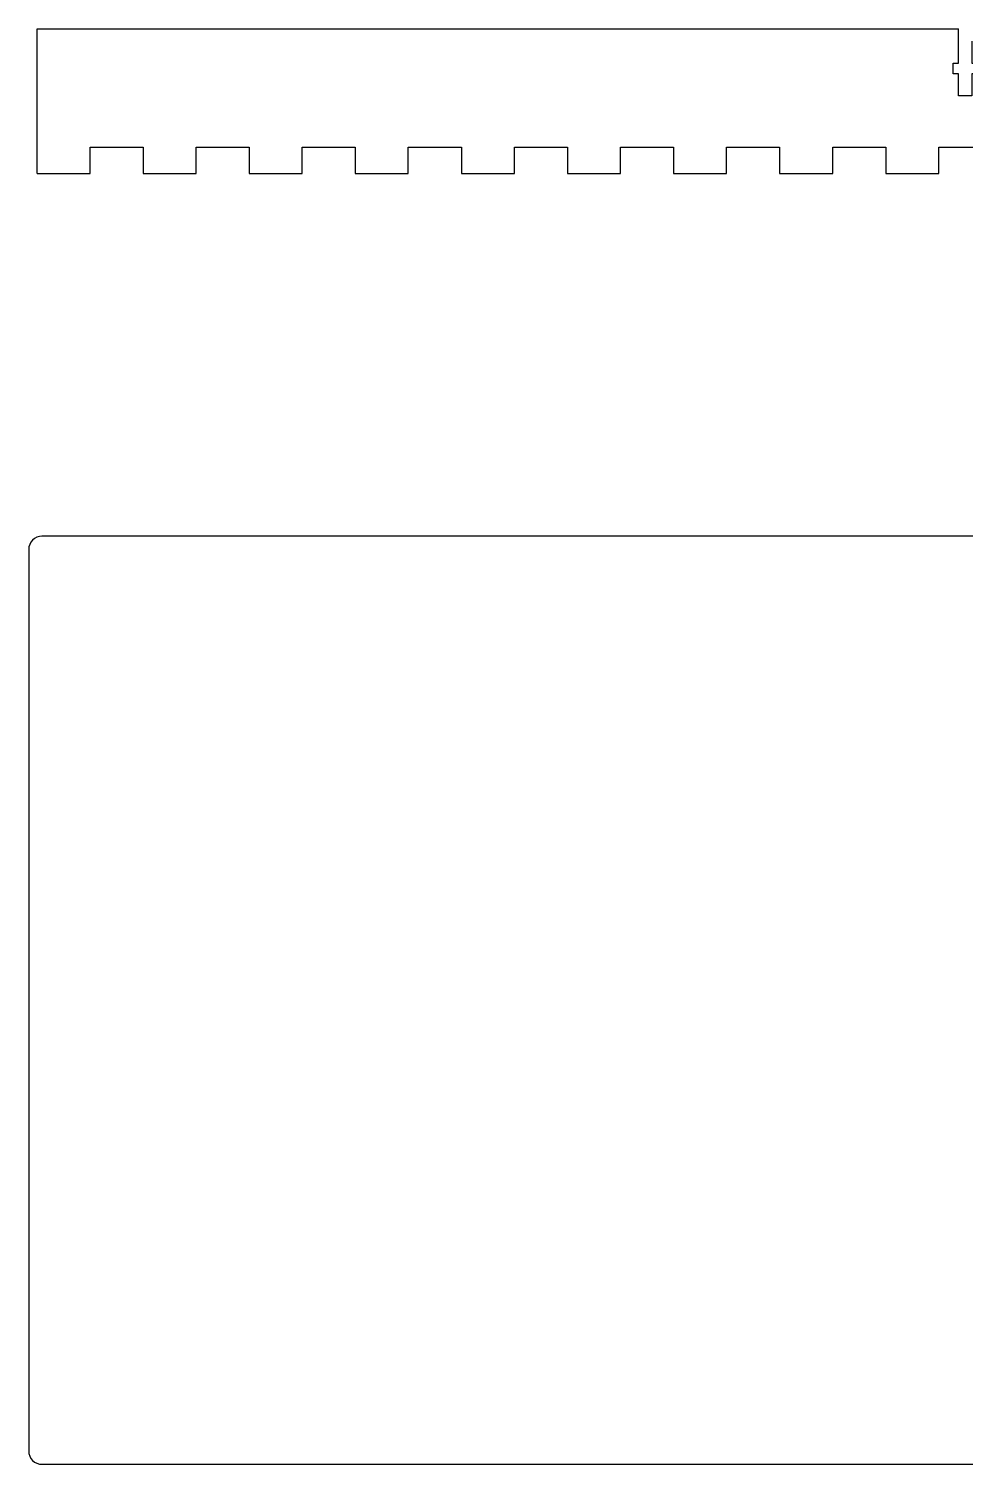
# Model space of a CAD drawing. Header units: millimetres. Extents: x -118 to 856, y -40 to 612.
# Drawn here: x 433.6 to 645.5, y -39.6 to 285.2 of the extents above; entities that cross this region are included whole.
import ezdxf

# ---------------------------------------------------------------- set-up
doc = ezdxf.new("R2010")
doc.units = ezdxf.units.MM

# ---------------------------------------------------------------- blocks, each defined once
blk = doc.blocks.new('M3 Bolt Nut Slot')
for p, q in [((-12.4, -3), (-12.4, 0)), ((-12.4, 0), (-7.4, 0)), ((-7.4, 0), (-7.4, 1.25)), ((-7.4, 1.25), (-5, 1.25)), ((-5, 1.25), (-5, 0)), ((-5, 0), (0, 0)), ((-7.4, -3), (-12.4, -3)), ((-7.4, -4.25), (-7.4, -3)), ((0, -3), (-5, -3)), ((-5, -3), (-5, -4.25)), ((-5, -4.25), (-7.4, -4.25))]:
    blk.add_line(p, q)
blk = doc.blocks.new('Front Panel')
for p, q in [((0, 0), (208.5, 0)), ((0, 0), (208.5, 0)), ((0, 0), (208.5, 0)), ((0, 0), (208.5, 0)), ((0, 0), (208.5, 0)), ((0, 0), (208.5, 0)), ((0, 0), (208.5, 0)), ((0, 0), (208.5, 0)), ((0, 0), (208.5, 0)), ((0, 0), (208.5, 0)), ((0, 0), (208.5, 0)), ((0, 0), (208.5, 0)), ((0, 0), (208.5, 0)), ((0, 0), (208.5, 0)), ((0, 0), (208.5, 0)), ((0, 0), (208.5, 0)), ((0, 0), (208.5, 0)), ((0, 0), (208.5, 0)), ((0, 0), (208.5, 0)), ((0, 0), (208.5, 0)), ((0, 0), (208.5, 0)), ((0, 0), (208.5, 0)), ((0, 0), (208.5, 0)), ((0, 0), (208.5, 0)), ((0, 0), (208.5, 0)), ((0, 0), (208.5, 0)), ((0, 0), (208.5, 0)), ((0, 0), (208.5, 0)), ((0, 0), (208.5, 0)), ((0, -32.798), (0, 0)), ((0, 0), (208.5, 0)), ((208.5, -2.798), (208.5, 0)), ((208.5, -2.798), (208.5, 0)), ((208.5, -2.798), (208.5, 0)), ((208.5, -2.798), (208.5, 0)), ((208.5, -2.798), (208.5, 0)), ((208.5, -2.798), (208.5, 0)), ((208.5, -2.798), (208.5, 0)), ((208.5, -2.798), (208.5, 0)), ((208.5, -2.798), (208.5, 0)), ((208.5, -2.798), (208.5, 0)), ((208.5, -2.798), (208.5, 0)), ((208.5, -2.798), (208.5, 0)), ((208.5, -2.798), (208.5, 0)), ((208.5, -2.798), (208.5, 0)), ((208.5, -2.798), (208.5, 0)), ((208.5, -2.798), (208.5, 0)), ((208.5, -2.798), (208.5, 0)), ((208.5, -2.798), (208.5, 0)), ((208.5, -2.798), (208.5, 0)), ((208.5, -2.798), (208.5, 0)), ((208.5, -2.798), (208.5, 0)), ((208.5, -2.798), (208.5, 0)), ((208.5, -2.798), (208.5, 0)), ((208.5, -2.798), (208.5, 0)), ((208.5, -2.798), (208.5, 0)), ((208.5, -2.798), (208.5, 0)), ((208.5, -2.798), (208.5, 0)), ((208.5, -2.798), (208.5, 0)), ((208.5, -2.798), (208.5, 0)), ((208.5, -2.798), (208.5, 0)), ((12, -32.798), (12, -26.798)), ((12, -26.798), (24, -26.798)), ((12, -32.798), (12, -26.798)), ((12, -26.798), (24, -26.798)), ((12, -32.798), (12, -26.798)), ((12, -26.798), (24, -26.798)), ((12, -32.798), (12, -26.798)), ((12, -26.798), (24, -26.798)), ((12, -32.798), (12, -26.798)), ((12, -26.798), (24, -26.798)), ((12, -32.798), (12, -26.798)), ((12, -26.798), (24, -26.798)), ((12, -32.798), (12, -26.798)), ((12, -26.798), (24, -26.798)), ((12, -32.798), (12, -26.798)), ((12, -26.798), (24, -26.798)), ((12, -32.798), (12, -26.798)), ((12, -26.798), (24, -26.798)), ((12, -32.798), (12, -26.798)), ((12, -26.798), (24, -26.798)), ((12, -32.798), (12, -26.798)), ((12, -26.798), (24, -26.798)), ((12, -32.798), (12, -26.798)), ((12, -26.798), (24, -26.798)), ((12, -32.798), (12, -26.798)), ((12, -26.798), (24, -26.798)), ((12, -32.798), (12, -26.798)), ((12, -26.798), (24, -26.798)), ((12, -32.798), (12, -26.798)), ((12, -26.798), (24, -26.798)), ((12, -32.798), (12, -26.798)), ((12, -26.798), (24, -26.798)), ((12, -32.798), (12, -26.798)), ((12, -26.798), (24, -26.798)), ((12, -32.798), (12, -26.798)), ((12, -26.798), (24, -26.798)), ((12, -32.798), (12, -26.798)), ((12, -26.798), (24, -26.798)), ((12, -32.798), (12, -26.798)), ((12, -26.798), (24, -26.798)), ((12, -32.798), (12, -26.798)), ((12, -26.798), (24, -26.798)), ((12, -32.798), (12, -26.798)), ((12, -26.798), (24, -26.798)), ((12, -32.798), (12, -26.798)), ((12, -26.798), (24, -26.798)), ((12, -32.798), (12, -26.798)), ((12, -26.798), (24, -26.798)), ((12, -32.798), (12, -26.798)), ((12, -26.798), (24, -26.798)), ((12, -32.798), (12, -26.798)), ((12, -26.798), (24, -26.798)), ((12, -32.798), (12, -26.798)), ((12, -26.798), (24, -26.798)), ((12, -32.798), (12, -26.798)), ((12, -26.798), (24, -26.798)), ((12, -32.798), (12, -26.798)), ((12, -26.798), (24, -26.798)), ((12, -32.798), (12, -26.798)), ((12, -26.798), (24, -26.798)), ((24, -26.798), (24, -32.798)), ((24, -26.798), (24, -32.798)), ((24, -26.798), (24, -32.798)), ((24, -26.798), (24, -32.798)), ((24, -26.798), (24, -32.798)), ((24, -26.798), (24, -32.798)), ((24, -26.798), (24, -32.798)), ((24, -26.798), (24, -32.798)), ((24, -26.798), (24, -32.798)), ((24, -26.798), (24, -32.798)), ((24, -26.798), (24, -32.798)), ((24, -26.798), (24, -32.798)), ((24, -26.798), (24, -32.798)), ((24, -26.798), (24, -32.798)), ((24, -26.798), (24, -32.798)), ((24, -26.798), (24, -32.798)), ((24, -26.798), (24, -32.798)), ((24, -26.798), (24, -32.798)), ((24, -26.798), (24, -32.798)), ((24, -26.798), (24, -32.798)), ((24, -26.798), (24, -32.798)), ((24, -26.798), (24, -32.798)), ((24, -26.798), (24, -32.798)), ((24, -26.798), (24, -32.798)), ((24, -26.798), (24, -32.798)), ((24, -26.798), (24, -32.798)), ((24, -26.798), (24, -32.798)), ((24, -26.798), (24, -32.798)), ((24, -26.798), (24, -32.798)), ((24, -26.798), (24, -32.798)), ((36, -32.798), (36, -26.798)), ((36, -26.798), (48, -26.798)), ((36, -32.798), (36, -26.798)), ((36, -26.798), (48, -26.798)), ((36, -32.798), (36, -26.798)), ((36, -26.798), (48, -26.798)), ((36, -32.798), (36, -26.798)), ((36, -26.798), (48, -26.798)), ((36, -32.798), (36, -26.798)), ((36, -26.798), (48, -26.798)), ((36, -32.798), (36, -26.798)), ((36, -26.798), (48, -26.798)), ((36, -32.798), (36, -26.798)), ((36, -26.798), (48, -26.798)), ((36, -32.798), (36, -26.798)), ((36, -26.798), (48, -26.798)), ((36, -32.798), (36, -26.798)), ((36, -26.798), (48, -26.798)), ((36, -32.798), (36, -26.798)), ((36, -26.798), (48, -26.798)), ((36, -32.798), (36, -26.798)), ((36, -26.798), (48, -26.798)), ((36, -32.798), (36, -26.798)), ((36, -26.798), (48, -26.798)), ((36, -32.798), (36, -26.798)), ((36, -26.798), (48, -26.798)), ((36, -32.798), (36, -26.798)), ((36, -26.798), (48, -26.798)), ((36, -32.798), (36, -26.798)), ((36, -26.798), (48, -26.798)), ((36, -32.798), (36, -26.798)), ((36, -26.798), (48, -26.798)), ((36, -32.798), (36, -26.798)), ((36, -26.798), (48, -26.798)), ((36, -32.798), (36, -26.798)), ((36, -26.798), (48, -26.798)), ((36, -32.798), (36, -26.798)), ((36, -26.798), (48, -26.798)), ((36, -32.798), (36, -26.798)), ((36, -26.798), (48, -26.798)), ((36, -32.798), (36, -26.798)), ((36, -26.798), (48, -26.798)), ((36, -32.798), (36, -26.798)), ((36, -26.798), (48, -26.798)), ((36, -32.798), (36, -26.798)), ((36, -26.798), (48, -26.798)), ((36, -32.798), (36, -26.798)), ((36, -26.798), (48, -26.798)), ((36, -32.798), (36, -26.798)), ((36, -26.798), (48, -26.798)), ((36, -32.798), (36, -26.798)), ((36, -26.798), (48, -26.798)), ((36, -32.798), (36, -26.798)), ((36, -26.798), (48, -26.798)), ((36, -32.798), (36, -26.798)), ((36, -26.798), (48, -26.798)), ((36, -32.798), (36, -26.798)), ((36, -26.798), (48, -26.798)), ((36, -32.798), (36, -26.798)), ((36, -26.798), (48, -26.798)), ((48, -26.798), (48, -32.798)), ((48, -26.798), (48, -32.798)), ((48, -26.798), (48, -32.798)), ((48, -26.798), (48, -32.798)), ((48, -26.798), (48, -32.798)), ((48, -26.798), (48, -32.798)), ((48, -26.798), (48, -32.798)), ((48, -26.798), (48, -32.798)), ((48, -26.798), (48, -32.798)), ((48, -26.798), (48, -32.798)), ((48, -26.798), (48, -32.798)), ((48, -26.798), (48, -32.798)), ((48, -26.798), (48, -32.798)), ((48, -26.798), (48, -32.798)), ((48, -26.798), (48, -32.798)), ((48, -26.798), (48, -32.798)), ((48, -26.798), (48, -32.798)), ((48, -26.798), (48, -32.798)), ((48, -26.798), (48, -32.798)), ((48, -26.798), (48, -32.798)), ((48, -26.798), (48, -32.798)), ((48, -26.798), (48, -32.798)), ((48, -26.798), (48, -32.798)), ((48, -26.798), (48, -32.798)), ((48, -26.798), (48, -32.798)), ((48, -26.798), (48, -32.798)), ((48, -26.798), (48, -32.798)), ((48, -26.798), (48, -32.798)), ((48, -26.798), (48, -32.798)), ((48, -26.798), (48, -32.798)), ((60, -32.798), (60, -26.798)), ((60, -26.798), (72, -26.798)), ((60, -32.798), (60, -26.798)), ((60, -26.798), (72, -26.798)), ((60, -32.798), (60, -26.798)), ((60, -26.798), (72, -26.798)), ((60, -32.798), (60, -26.798)), ((60, -26.798), (72, -26.798)), ((60, -32.798), (60, -26.798)), ((60, -26.798), (72, -26.798)), ((60, -32.798), (60, -26.798)), ((60, -26.798), (72, -26.798)), ((60, -32.798), (60, -26.798)), ((60, -26.798), (72, -26.798)), ((60, -32.798), (60, -26.798)), ((60, -26.798), (72, -26.798)), ((60, -32.798), (60, -26.798)), ((60, -26.798), (72, -26.798)), ((60, -32.798), (60, -26.798)), ((60, -26.798), (72, -26.798)), ((60, -32.798), (60, -26.798)), ((60, -26.798), (72, -26.798)), ((60, -32.798), (60, -26.798)), ((60, -26.798), (72, -26.798)), ((60, -32.798), (60, -26.798)), ((60, -26.798), (72, -26.798)), ((60, -32.798), (60, -26.798)), ((60, -26.798), (72, -26.798)), ((60, -32.798), (60, -26.798)), ((60, -26.798), (72, -26.798)), ((60, -32.798), (60, -26.798)), ((60, -26.798), (72, -26.798)), ((60, -32.798), (60, -26.798)), ((60, -26.798), (72, -26.798)), ((60, -32.798), (60, -26.798)), ((60, -26.798), (72, -26.798)), ((60, -32.798), (60, -26.798)), ((60, -26.798), (72, -26.798)), ((60, -32.798), (60, -26.798)), ((60, -26.798), (72, -26.798)), ((60, -32.798), (60, -26.798)), ((60, -26.798), (72, -26.798)), ((60, -32.798), (60, -26.798)), ((60, -26.798), (72, -26.798)), ((60, -32.798), (60, -26.798)), ((60, -26.798), (72, -26.798)), ((60, -32.798), (60, -26.798)), ((60, -26.798), (72, -26.798)), ((60, -32.798), (60, -26.798)), ((60, -26.798), (72, -26.798)), ((60, -32.798), (60, -26.798)), ((60, -26.798), (72, -26.798)), ((60, -32.798), (60, -26.798)), ((60, -26.798), (72, -26.798)), ((60, -32.798), (60, -26.798)), ((60, -26.798), (72, -26.798)), ((60, -32.798), (60, -26.798)), ((60, -26.798), (72, -26.798)), ((60, -32.798), (60, -26.798)), ((60, -26.798), (72, -26.798)), ((72, -26.798), (72, -32.798)), ((72, -26.798), (72, -32.798)), ((72, -26.798), (72, -32.798)), ((72, -26.798), (72, -32.798)), ((72, -26.798), (72, -32.798)), ((72, -26.798), (72, -32.798)), ((72, -26.798), (72, -32.798)), ((72, -26.798), (72, -32.798)), ((72, -26.798), (72, -32.798)), ((72, -26.798), (72, -32.798)), ((72, -26.798), (72, -32.798)), ((72, -26.798), (72, -32.798)), ((72, -26.798), (72, -32.798)), ((72, -26.798), (72, -32.798)), ((72, -26.798), (72, -32.798)), ((72, -26.798), (72, -32.798)), ((72, -26.798), (72, -32.798)), ((72, -26.798), (72, -32.798)), ((72, -26.798), (72, -32.798)), ((72, -26.798), (72, -32.798)), ((72, -26.798), (72, -32.798)), ((72, -26.798), (72, -32.798)), ((72, -26.798), (72, -32.798)), ((72, -26.798), (72, -32.798)), ((72, -26.798), (72, -32.798)), ((72, -26.798), (72, -32.798)), ((72, -26.798), (72, -32.798)), ((72, -26.798), (72, -32.798)), ((72, -26.798), (72, -32.798)), ((72, -26.798), (72, -32.798)), ((84, -32.798), (84, -26.798)), ((84, -26.798), (96, -26.798)), ((84, -32.798), (84, -26.798)), ((84, -26.798), (96, -26.798)), ((84, -32.798), (84, -26.798)), ((84, -26.798), (96, -26.798)), ((84, -32.798), (84, -26.798)), ((84, -26.798), (96, -26.798)), ((84, -32.798), (84, -26.798)), ((84, -26.798), (96, -26.798)), ((84, -32.798), (84, -26.798)), ((84, -26.798), (96, -26.798)), ((84, -32.798), (84, -26.798)), ((84, -26.798), (96, -26.798)), ((84, -32.798), (84, -26.798)), ((84, -26.798), (96, -26.798)), ((84, -32.798), (84, -26.798)), ((84, -26.798), (96, -26.798)), ((84, -32.798), (84, -26.798)), ((84, -26.798), (96, -26.798)), ((84, -32.798), (84, -26.798)), ((84, -26.798), (96, -26.798)), ((84, -32.798), (84, -26.798)), ((84, -26.798), (96, -26.798)), ((84, -32.798), (84, -26.798)), ((84, -26.798), (96, -26.798)), ((84, -32.798), (84, -26.798)), ((84, -26.798), (96, -26.798)), ((84, -32.798), (84, -26.798)), ((84, -26.798), (96, -26.798)), ((84, -32.798), (84, -26.798)), ((84, -26.798), (96, -26.798)), ((84, -32.798), (84, -26.798)), ((84, -26.798), (96, -26.798)), ((84, -32.798), (84, -26.798)), ((84, -26.798), (96, -26.798)), ((84, -32.798), (84, -26.798)), ((84, -26.798), (96, -26.798)), ((84, -32.798), (84, -26.798)), ((84, -26.798), (96, -26.798)), ((84, -32.798), (84, -26.798)), ((84, -26.798), (96, -26.798)), ((84, -32.798), (84, -26.798)), ((84, -26.798), (96, -26.798)), ((84, -32.798), (84, -26.798)), ((84, -26.798), (96, -26.798)), ((84, -32.798), (84, -26.798)), ((84, -26.798), (96, -26.798)), ((84, -32.798), (84, -26.798)), ((84, -26.798), (96, -26.798)), ((84, -32.798), (84, -26.798)), ((84, -26.798), (96, -26.798)), ((84, -32.798), (84, -26.798)), ((84, -26.798), (96, -26.798)), ((84, -32.798), (84, -26.798)), ((84, -26.798), (96, -26.798)), ((84, -32.798), (84, -26.798)), ((84, -26.798), (96, -26.798)), ((84, -32.798), (84, -26.798)), ((84, -26.798), (96, -26.798)), ((96, -26.798), (96, -32.798)), ((96, -26.798), (96, -32.798)), ((96, -26.798), (96, -32.798)), ((96, -26.798), (96, -32.798)), ((96, -26.798), (96, -32.798)), ((96, -26.798), (96, -32.798)), ((96, -26.798), (96, -32.798)), ((96, -26.798), (96, -32.798)), ((96, -26.798), (96, -32.798)), ((96, -26.798), (96, -32.798)), ((96, -26.798), (96, -32.798)), ((96, -26.798), (96, -32.798)), ((96, -26.798), (96, -32.798)), ((96, -26.798), (96, -32.798)), ((96, -26.798), (96, -32.798)), ((96, -26.798), (96, -32.798)), ((96, -26.798), (96, -32.798)), ((96, -26.798), (96, -32.798)), ((96, -26.798), (96, -32.798)), ((96, -26.798), (96, -32.798)), ((96, -26.798), (96, -32.798)), ((96, -26.798), (96, -32.798)), ((96, -26.798), (96, -32.798)), ((96, -26.798), (96, -32.798)), ((96, -26.798), (96, -32.798)), ((96, -26.798), (96, -32.798)), ((96, -26.798), (96, -32.798)), ((96, -26.798), (96, -32.798)), ((96, -26.798), (96, -32.798)), ((96, -26.798), (96, -32.798)), ((108, -32.798), (108, -26.798)), ((108, -26.798), (120, -26.798)), ((108, -32.798), (108, -26.798)), ((108, -26.798), (120, -26.798)), ((108, -32.798), (108, -26.798)), ((108, -26.798), (120, -26.798)), ((108, -32.798), (108, -26.798)), ((108, -26.798), (120, -26.798)), ((108, -32.798), (108, -26.798)), ((108, -26.798), (120, -26.798)), ((108, -32.798), (108, -26.798)), ((108, -26.798), (120, -26.798)), ((108, -32.798), (108, -26.798)), ((108, -26.798), (120, -26.798)), ((108, -32.798), (108, -26.798)), ((108, -26.798), (120, -26.798)), ((108, -32.798), (108, -26.798)), ((108, -26.798), (120, -26.798)), ((108, -32.798), (108, -26.798)), ((108, -26.798), (120, -26.798)), ((108, -32.798), (108, -26.798)), ((108, -26.798), (120, -26.798)), ((108, -32.798), (108, -26.798)), ((108, -26.798), (120, -26.798)), ((108, -32.798), (108, -26.798)), ((108, -26.798), (120, -26.798)), ((108, -32.798), (108, -26.798)), ((108, -26.798), (120, -26.798)), ((108, -32.798), (108, -26.798)), ((108, -26.798), (120, -26.798)), ((108, -32.798), (108, -26.798)), ((108, -26.798), (120, -26.798)), ((108, -32.798), (108, -26.798)), ((108, -26.798), (120, -26.798)), ((108, -32.798), (108, -26.798)), ((108, -26.798), (120, -26.798)), ((108, -32.798), (108, -26.798)), ((108, -26.798), (120, -26.798)), ((108, -32.798), (108, -26.798)), ((108, -26.798), (120, -26.798)), ((108, -32.798), (108, -26.798)), ((108, -26.798), (120, -26.798)), ((108, -32.798), (108, -26.798)), ((108, -26.798), (120, -26.798)), ((108, -32.798), (108, -26.798)), ((108, -26.798), (120, -26.798)), ((108, -32.798), (108, -26.798)), ((108, -26.798), (120, -26.798)), ((108, -32.798), (108, -26.798)), ((108, -26.798), (120, -26.798)), ((108, -32.798), (108, -26.798)), ((108, -26.798), (120, -26.798)), ((108, -32.798), (108, -26.798)), ((108, -26.798), (120, -26.798)), ((108, -32.798), (108, -26.798)), ((108, -26.798), (120, -26.798)), ((108, -32.798), (108, -26.798)), ((108, -26.798), (120, -26.798)), ((108, -32.798), (108, -26.798)), ((108, -26.798), (120, -26.798)), ((120, -26.798), (120, -32.798)), ((120, -26.798), (120, -32.798)), ((120, -26.798), (120, -32.798)), ((120, -26.798), (120, -32.798)), ((120, -26.798), (120, -32.798)), ((120, -26.798), (120, -32.798)), ((120, -26.798), (120, -32.798)), ((120, -26.798), (120, -32.798)), ((120, -26.798), (120, -32.798)), ((120, -26.798), (120, -32.798)), ((120, -26.798), (120, -32.798)), ((120, -26.798), (120, -32.798)), ((120, -26.798), (120, -32.798)), ((120, -26.798), (120, -32.798)), ((120, -26.798), (120, -32.798)), ((120, -26.798), (120, -32.798)), ((120, -26.798), (120, -32.798)), ((120, -26.798), (120, -32.798)), ((120, -26.798), (120, -32.798)), ((120, -26.798), (120, -32.798)), ((120, -26.798), (120, -32.798)), ((120, -26.798), (120, -32.798)), ((120, -26.798), (120, -32.798)), ((120, -26.798), (120, -32.798)), ((120, -26.798), (120, -32.798)), ((120, -26.798), (120, -32.798)), ((120, -26.798), (120, -32.798)), ((120, -26.798), (120, -32.798)), ((120, -26.798), (120, -32.798)), ((120, -26.798), (120, -32.798)), ((132, -32.798), (132, -26.798)), ((132, -26.798), (144, -26.798)), ((132, -32.798), (132, -26.798)), ((132, -26.798), (144, -26.798)), ((132, -32.798), (132, -26.798)), ((132, -26.798), (144, -26.798)), ((132, -32.798), (132, -26.798)), ((132, -26.798), (144, -26.798)), ((132, -32.798), (132, -26.798)), ((132, -26.798), (144, -26.798)), ((132, -32.798), (132, -26.798)), ((132, -26.798), (144, -26.798)), ((132, -32.798), (132, -26.798)), ((132, -26.798), (144, -26.798)), ((132, -32.798), (132, -26.798)), ((132, -26.798), (144, -26.798)), ((132, -32.798), (132, -26.798)), ((132, -26.798), (144, -26.798)), ((132, -32.798), (132, -26.798)), ((132, -26.798), (144, -26.798)), ((132, -32.798), (132, -26.798)), ((132, -26.798), (144, -26.798)), ((132, -32.798), (132, -26.798)), ((132, -26.798), (144, -26.798)), ((132, -32.798), (132, -26.798)), ((132, -26.798), (144, -26.798)), ((132, -32.798), (132, -26.798)), ((132, -26.798), (144, -26.798)), ((132, -32.798), (132, -26.798)), ((132, -26.798), (144, -26.798)), ((132, -32.798), (132, -26.798)), ((132, -26.798), (144, -26.798)), ((132, -32.798), (132, -26.798)), ((132, -26.798), (144, -26.798)), ((132, -32.798), (132, -26.798)), ((132, -26.798), (144, -26.798)), ((132, -32.798), (132, -26.798)), ((132, -26.798), (144, -26.798)), ((132, -32.798), (132, -26.798)), ((132, -26.798), (144, -26.798)), ((132, -32.798), (132, -26.798)), ((132, -26.798), (144, -26.798)), ((132, -32.798), (132, -26.798)), ((132, -26.798), (144, -26.798)), ((132, -32.798), (132, -26.798)), ((132, -26.798), (144, -26.798)), ((132, -32.798), (132, -26.798)), ((132, -26.798), (144, -26.798)), ((132, -32.798), (132, -26.798)), ((132, -26.798), (144, -26.798)), ((132, -32.798), (132, -26.798)), ((132, -26.798), (144, -26.798)), ((132, -32.798), (132, -26.798)), ((132, -26.798), (144, -26.798)), ((132, -32.798), (132, -26.798)), ((132, -26.798), (144, -26.798)), ((132, -32.798), (132, -26.798)), ((132, -26.798), (144, -26.798)), ((132, -32.798), (132, -26.798)), ((132, -26.798), (144, -26.798)), ((144, -26.798), (144, -32.798)), ((144, -26.798), (144, -32.798)), ((144, -26.798), (144, -32.798)), ((144, -26.798), (144, -32.798)), ((144, -26.798), (144, -32.798)), ((144, -26.798), (144, -32.798)), ((144, -26.798), (144, -32.798)), ((144, -26.798), (144, -32.798)), ((144, -26.798), (144, -32.798)), ((144, -26.798), (144, -32.798)), ((144, -26.798), (144, -32.798)), ((144, -26.798), (144, -32.798)), ((144, -26.798), (144, -32.798)), ((144, -26.798), (144, -32.798)), ((144, -26.798), (144, -32.798)), ((144, -26.798), (144, -32.798)), ((144, -26.798), (144, -32.798)), ((144, -26.798), (144, -32.798)), ((144, -26.798), (144, -32.798)), ((144, -26.798), (144, -32.798)), ((144, -26.798), (144, -32.798)), ((144, -26.798), (144, -32.798)), ((144, -26.798), (144, -32.798)), ((144, -26.798), (144, -32.798)), ((144, -26.798), (144, -32.798)), ((144, -26.798), (144, -32.798)), ((144, -26.798), (144, -32.798)), ((144, -26.798), (144, -32.798)), ((144, -26.798), (144, -32.798)), ((144, -26.798), (144, -32.798)), ((156, -32.798), (156, -26.798)), ((156, -26.798), (168, -26.798)), ((156, -32.798), (156, -26.798)), ((156, -26.798), (168, -26.798)), ((156, -32.798), (156, -26.798)), ((156, -26.798), (168, -26.798)), ((156, -32.798), (156, -26.798)), ((156, -26.798), (168, -26.798)), ((156, -32.798), (156, -26.798)), ((156, -26.798), (168, -26.798)), ((156, -32.798), (156, -26.798)), ((156, -26.798), (168, -26.798)), ((156, -32.798), (156, -26.798)), ((156, -26.798), (168, -26.798)), ((156, -32.798), (156, -26.798)), ((156, -26.798), (168, -26.798)), ((156, -32.798), (156, -26.798)), ((156, -26.798), (168, -26.798)), ((156, -32.798), (156, -26.798)), ((156, -26.798), (168, -26.798)), ((156, -32.798), (156, -26.798)), ((156, -26.798), (168, -26.798)), ((156, -32.798), (156, -26.798)), ((156, -26.798), (168, -26.798)), ((156, -32.798), (156, -26.798)), ((156, -26.798), (168, -26.798)), ((156, -32.798), (156, -26.798)), ((156, -26.798), (168, -26.798)), ((156, -32.798), (156, -26.798)), ((156, -26.798), (168, -26.798)), ((156, -32.798), (156, -26.798)), ((156, -26.798), (168, -26.798)), ((156, -32.798), (156, -26.798)), ((156, -26.798), (168, -26.798)), ((156, -32.798), (156, -26.798)), ((156, -26.798), (168, -26.798)), ((156, -32.798), (156, -26.798)), ((156, -26.798), (168, -26.798)), ((156, -32.798), (156, -26.798)), ((156, -26.798), (168, -26.798)), ((156, -32.798), (156, -26.798)), ((156, -26.798), (168, -26.798)), ((156, -32.798), (156, -26.798)), ((156, -26.798), (168, -26.798)), ((156, -32.798), (156, -26.798)), ((156, -26.798), (168, -26.798)), ((156, -32.798), (156, -26.798)), ((156, -26.798), (168, -26.798)), ((156, -32.798), (156, -26.798)), ((156, -26.798), (168, -26.798)), ((156, -32.798), (156, -26.798)), ((156, -26.798), (168, -26.798)), ((156, -32.798), (156, -26.798)), ((156, -26.798), (168, -26.798)), ((156, -32.798), (156, -26.798)), ((156, -26.798), (168, -26.798)), ((156, -32.798), (156, -26.798)), ((156, -26.798), (168, -26.798)), ((156, -32.798), (156, -26.798)), ((156, -26.798), (168, -26.798)), ((168, -26.798), (168, -32.798)), ((168, -26.798), (168, -32.798)), ((168, -26.798), (168, -32.798)), ((168, -26.798), (168, -32.798)), ((168, -26.798), (168, -32.798)), ((168, -26.798), (168, -32.798)), ((168, -26.798), (168, -32.798)), ((168, -26.798), (168, -32.798)), ((168, -26.798), (168, -32.798)), ((168, -26.798), (168, -32.798)), ((168, -26.798), (168, -32.798)), ((168, -26.798), (168, -32.798)), ((168, -26.798), (168, -32.798)), ((168, -26.798), (168, -32.798)), ((168, -26.798), (168, -32.798)), ((168, -26.798), (168, -32.798)), ((168, -26.798), (168, -32.798)), ((168, -26.798), (168, -32.798)), ((168, -26.798), (168, -32.798)), ((168, -26.798), (168, -32.798)), ((168, -26.798), (168, -32.798)), ((168, -26.798), (168, -32.798)), ((168, -26.798), (168, -32.798)), ((168, -26.798), (168, -32.798)), ((168, -26.798), (168, -32.798)), ((168, -26.798), (168, -32.798)), ((168, -26.798), (168, -32.798)), ((168, -26.798), (168, -32.798)), ((168, -26.798), (168, -32.798)), ((168, -26.798), (168, -32.798)), ((180, -32.798), (180, -26.798)), ((180, -26.798), (192, -26.798)), ((180, -32.798), (180, -26.798)), ((180, -26.798), (192, -26.798)), ((180, -32.798), (180, -26.798)), ((180, -26.798), (192, -26.798)), ((180, -32.798), (180, -26.798)), ((180, -26.798), (192, -26.798)), ((180, -32.798), (180, -26.798)), ((180, -26.798), (192, -26.798)), ((180, -32.798), (180, -26.798)), ((180, -26.798), (192, -26.798)), ((180, -32.798), (180, -26.798)), ((180, -26.798), (192, -26.798)), ((180, -32.798), (180, -26.798)), ((180, -26.798), (192, -26.798)), ((180, -32.798), (180, -26.798)), ((180, -26.798), (192, -26.798)), ((180, -32.798), (180, -26.798)), ((180, -26.798), (192, -26.798)), ((180, -32.798), (180, -26.798)), ((180, -26.798), (192, -26.798)), ((180, -32.798), (180, -26.798)), ((180, -26.798), (192, -26.798)), ((180, -32.798), (180, -26.798)), ((180, -26.798), (192, -26.798)), ((180, -32.798), (180, -26.798)), ((180, -26.798), (192, -26.798)), ((180, -32.798), (180, -26.798)), ((180, -26.798), (192, -26.798)), ((180, -32.798), (180, -26.798)), ((180, -26.798), (192, -26.798)), ((180, -32.798), (180, -26.798)), ((180, -26.798), (192, -26.798)), ((180, -32.798), (180, -26.798)), ((180, -26.798), (192, -26.798)), ((180, -32.798), (180, -26.798)), ((180, -26.798), (192, -26.798)), ((180, -32.798), (180, -26.798)), ((180, -26.798), (192, -26.798)), ((180, -32.798), (180, -26.798)), ((180, -26.798), (192, -26.798)), ((180, -32.798), (180, -26.798)), ((180, -26.798), (192, -26.798)), ((180, -32.798), (180, -26.798)), ((180, -26.798), (192, -26.798)), ((180, -32.798), (180, -26.798)), ((180, -26.798), (192, -26.798)), ((180, -32.798), (180, -26.798)), ((180, -26.798), (192, -26.798)), ((180, -32.798), (180, -26.798)), ((180, -26.798), (192, -26.798)), ((180, -32.798), (180, -26.798)), ((180, -26.798), (192, -26.798)), ((180, -32.798), (180, -26.798)), ((180, -26.798), (192, -26.798)), ((180, -32.798), (180, -26.798)), ((180, -26.798), (192, -26.798)), ((180, -32.798), (180, -26.798)), ((180, -26.798), (192, -26.798)), ((192, -26.798), (192, -32.798)), ((192, -26.798), (192, -32.798)), ((192, -26.798), (192, -32.798)), ((192, -26.798), (192, -32.798)), ((192, -26.798), (192, -32.798)), ((192, -26.798), (192, -32.798)), ((192, -26.798), (192, -32.798)), ((192, -26.798), (192, -32.798)), ((192, -26.798), (192, -32.798)), ((192, -26.798), (192, -32.798)), ((192, -26.798), (192, -32.798)), ((192, -26.798), (192, -32.798)), ((192, -26.798), (192, -32.798)), ((192, -26.798), (192, -32.798)), ((192, -26.798), (192, -32.798)), ((192, -26.798), (192, -32.798)), ((192, -26.798), (192, -32.798)), ((192, -26.798), (192, -32.798)), ((192, -26.798), (192, -32.798)), ((192, -26.798), (192, -32.798)), ((192, -26.798), (192, -32.798)), ((192, -26.798), (192, -32.798)), ((192, -26.798), (192, -32.798)), ((192, -26.798), (192, -32.798)), ((192, -26.798), (192, -32.798)), ((192, -26.798), (192, -32.798)), ((192, -26.798), (192, -32.798)), ((192, -26.798), (192, -32.798)), ((192, -26.798), (192, -32.798)), ((192, -26.798), (192, -32.798)), ((204, -32.798), (204, -26.798)), ((204, -26.798), (216, -26.798)), ((204, -32.798), (204, -26.798)), ((204, -26.798), (216, -26.798)), ((204, -32.798), (204, -26.798)), ((204, -26.798), (216, -26.798)), ((204, -32.798), (204, -26.798)), ((204, -26.798), (216, -26.798)), ((204, -32.798), (204, -26.798)), ((204, -26.798), (216, -26.798)), ((204, -32.798), (204, -26.798)), ((204, -26.798), (216, -26.798)), ((204, -32.798), (204, -26.798)), ((204, -26.798), (216, -26.798)), ((204, -32.798), (204, -26.798)), ((204, -26.798), (216, -26.798)), ((204, -32.798), (204, -26.798)), ((204, -26.798), (216, -26.798)), ((204, -32.798), (204, -26.798)), ((204, -26.798), (216, -26.798)), ((204, -32.798), (204, -26.798)), ((204, -26.798), (216, -26.798)), ((204, -32.798), (204, -26.798)), ((204, -26.798), (216, -26.798)), ((204, -32.798), (204, -26.798)), ((204, -26.798), (216, -26.798)), ((204, -32.798), (204, -26.798)), ((204, -26.798), (216, -26.798)), ((204, -32.798), (204, -26.798)), ((204, -26.798), (216, -26.798)), ((204, -32.798), (204, -26.798)), ((204, -26.798), (216, -26.798)), ((204, -32.798), (204, -26.798)), ((204, -26.798), (216, -26.798)), ((204, -32.798), (204, -26.798)), ((204, -26.798), (216, -26.798)), ((204, -32.798), (204, -26.798)), ((204, -26.798), (216, -26.798)), ((204, -32.798), (204, -26.798)), ((204, -26.798), (216, -26.798)), ((204, -32.798), (204, -26.798)), ((204, -26.798), (216, -26.798)), ((204, -32.798), (204, -26.798)), ((204, -26.798), (216, -26.798)), ((204, -32.798), (204, -26.798)), ((204, -26.798), (216, -26.798)), ((204, -32.798), (204, -26.798)), ((204, -26.798), (216, -26.798)), ((204, -32.798), (204, -26.798)), ((204, -26.798), (216, -26.798)), ((204, -32.798), (204, -26.798)), ((204, -26.798), (216, -26.798)), ((204, -32.798), (204, -26.798)), ((204, -26.798), (216, -26.798)), ((204, -32.798), (204, -26.798)), ((204, -26.798), (216, -26.798)), ((204, -32.798), (204, -26.798)), ((204, -26.798), (216, -26.798)), ((204, -32.798), (204, -26.798)), ((204, -26.798), (216, -26.798)), ((0, -32.798), (12, -32.798)), ((0, -32.798), (12, -32.798)), ((0, -32.798), (12, -32.798)), ((0, -32.798), (12, -32.798)), ((0, -32.798), (12, -32.798)), ((0, -32.798), (12, -32.798)), ((0, -32.798), (12, -32.798)), ((0, -32.798), (12, -32.798)), ((0, -32.798), (12, -32.798)), ((0, -32.798), (12, -32.798)), ((0, -32.798), (12, -32.798)), ((0, -32.798), (12, -32.798)), ((0, -32.798), (12, -32.798)), ((0, -32.798), (12, -32.798)), ((0, -32.798), (12, -32.798)), ((0, -32.798), (12, -32.798)), ((0, -32.798), (12, -32.798)), ((0, -32.798), (12, -32.798)), ((0, -32.798), (12, -32.798)), ((0, -32.798), (12, -32.798)), ((0, -32.798), (12, -32.798)), ((0, -32.798), (12, -32.798)), ((0, -32.798), (12, -32.798)), ((0, -32.798), (12, -32.798)), ((0, -32.798), (12, -32.798)), ((0, -32.798), (12, -32.798)), ((0, -32.798), (12, -32.798)), ((0, -32.798), (12, -32.798)), ((0, -32.798), (12, -32.798)), ((0, -32.798), (12, -32.798)), ((24, -32.798), (36, -32.798)), ((24, -32.798), (36, -32.798)), ((24, -32.798), (36, -32.798)), ((24, -32.798), (36, -32.798)), ((24, -32.798), (36, -32.798)), ((24, -32.798), (36, -32.798)), ((24, -32.798), (36, -32.798)), ((24, -32.798), (36, -32.798)), ((24, -32.798), (36, -32.798)), ((24, -32.798), (36, -32.798)), ((24, -32.798), (36, -32.798)), ((24, -32.798), (36, -32.798)), ((24, -32.798), (36, -32.798)), ((24, -32.798), (36, -32.798)), ((24, -32.798), (36, -32.798)), ((24, -32.798), (36, -32.798)), ((24, -32.798), (36, -32.798)), ((24, -32.798), (36, -32.798)), ((24, -32.798), (36, -32.798)), ((24, -32.798), (36, -32.798)), ((24, -32.798), (36, -32.798)), ((24, -32.798), (36, -32.798)), ((24, -32.798), (36, -32.798)), ((24, -32.798), (36, -32.798)), ((24, -32.798), (36, -32.798)), ((24, -32.798), (36, -32.798)), ((24, -32.798), (36, -32.798)), ((24, -32.798), (36, -32.798)), ((24, -32.798), (36, -32.798)), ((24, -32.798), (36, -32.798)), ((48, -32.798), (60, -32.798)), ((48, -32.798), (60, -32.798)), ((48, -32.798), (60, -32.798)), ((48, -32.798), (60, -32.798)), ((48, -32.798), (60, -32.798)), ((48, -32.798), (60, -32.798)), ((48, -32.798), (60, -32.798)), ((48, -32.798), (60, -32.798)), ((48, -32.798), (60, -32.798)), ((48, -32.798), (60, -32.798)), ((48, -32.798), (60, -32.798)), ((48, -32.798), (60, -32.798)), ((48, -32.798), (60, -32.798)), ((48, -32.798), (60, -32.798)), ((48, -32.798), (60, -32.798)), ((48, -32.798), (60, -32.798)), ((48, -32.798), (60, -32.798)), ((48, -32.798), (60, -32.798)), ((48, -32.798), (60, -32.798)), ((48, -32.798), (60, -32.798)), ((48, -32.798), (60, -32.798)), ((48, -32.798), (60, -32.798)), ((48, -32.798), (60, -32.798)), ((48, -32.798), (60, -32.798)), ((48, -32.798), (60, -32.798)), ((48, -32.798), (60, -32.798)), ((48, -32.798), (60, -32.798)), ((48, -32.798), (60, -32.798)), ((48, -32.798), (60, -32.798)), ((48, -32.798), (60, -32.798)), ((72, -32.798), (84, -32.798)), ((72, -32.798), (84, -32.798)), ((72, -32.798), (84, -32.798)), ((72, -32.798), (84, -32.798)), ((72, -32.798), (84, -32.798)), ((72, -32.798), (84, -32.798)), ((72, -32.798), (84, -32.798)), ((72, -32.798), (84, -32.798)), ((72, -32.798), (84, -32.798)), ((72, -32.798), (84, -32.798)), ((72, -32.798), (84, -32.798)), ((72, -32.798), (84, -32.798)), ((72, -32.798), (84, -32.798)), ((72, -32.798), (84, -32.798)), ((72, -32.798), (84, -32.798)), ((72, -32.798), (84, -32.798)), ((72, -32.798), (84, -32.798)), ((72, -32.798), (84, -32.798)), ((72, -32.798), (84, -32.798)), ((72, -32.798), (84, -32.798)), ((72, -32.798), (84, -32.798)), ((72, -32.798), (84, -32.798)), ((72, -32.798), (84, -32.798)), ((72, -32.798), (84, -32.798)), ((72, -32.798), (84, -32.798)), ((72, -32.798), (84, -32.798)), ((72, -32.798), (84, -32.798)), ((72, -32.798), (84, -32.798)), ((72, -32.798), (84, -32.798)), ((72, -32.798), (84, -32.798)), ((96, -32.798), (108, -32.798)), ((96, -32.798), (108, -32.798)), ((96, -32.798), (108, -32.798)), ((96, -32.798), (108, -32.798)), ((96, -32.798), (108, -32.798)), ((96, -32.798), (108, -32.798)), ((96, -32.798), (108, -32.798)), ((96, -32.798), (108, -32.798)), ((96, -32.798), (108, -32.798)), ((96, -32.798), (108, -32.798)), ((96, -32.798), (108, -32.798)), ((96, -32.798), (108, -32.798)), ((96, -32.798), (108, -32.798)), ((96, -32.798), (108, -32.798)), ((96, -32.798), (108, -32.798)), ((96, -32.798), (108, -32.798)), ((96, -32.798), (108, -32.798)), ((96, -32.798), (108, -32.798)), ((96, -32.798), (108, -32.798)), ((96, -32.798), (108, -32.798)), ((96, -32.798), (108, -32.798)), ((96, -32.798), (108, -32.798)), ((96, -32.798), (108, -32.798)), ((96, -32.798), (108, -32.798)), ((96, -32.798), (108, -32.798)), ((96, -32.798), (108, -32.798)), ((96, -32.798), (108, -32.798)), ((96, -32.798), (108, -32.798)), ((96, -32.798), (108, -32.798)), ((96, -32.798), (108, -32.798)), ((120, -32.798), (132, -32.798)), ((120, -32.798), (132, -32.798)), ((120, -32.798), (132, -32.798)), ((120, -32.798), (132, -32.798)), ((120, -32.798), (132, -32.798)), ((120, -32.798), (132, -32.798)), ((120, -32.798), (132, -32.798)), ((120, -32.798), (132, -32.798)), ((120, -32.798), (132, -32.798)), ((120, -32.798), (132, -32.798)), ((120, -32.798), (132, -32.798)), ((120, -32.798), (132, -32.798)), ((120, -32.798), (132, -32.798)), ((120, -32.798), (132, -32.798)), ((120, -32.798), (132, -32.798)), ((120, -32.798), (132, -32.798)), ((120, -32.798), (132, -32.798)), ((120, -32.798), (132, -32.798)), ((120, -32.798), (132, -32.798)), ((120, -32.798), (132, -32.798)), ((120, -32.798), (132, -32.798)), ((120, -32.798), (132, -32.798)), ((120, -32.798), (132, -32.798)), ((120, -32.798), (132, -32.798)), ((120, -32.798), (132, -32.798)), ((120, -32.798), (132, -32.798)), ((120, -32.798), (132, -32.798)), ((120, -32.798), (132, -32.798)), ((120, -32.798), (132, -32.798)), ((120, -32.798), (132, -32.798)), ((144, -32.798), (156, -32.798)), ((144, -32.798), (156, -32.798)), ((144, -32.798), (156, -32.798)), ((144, -32.798), (156, -32.798)), ((144, -32.798), (156, -32.798)), ((144, -32.798), (156, -32.798)), ((144, -32.798), (156, -32.798)), ((144, -32.798), (156, -32.798)), ((144, -32.798), (156, -32.798)), ((144, -32.798), (156, -32.798)), ((144, -32.798), (156, -32.798)), ((144, -32.798), (156, -32.798)), ((144, -32.798), (156, -32.798)), ((144, -32.798), (156, -32.798)), ((144, -32.798), (156, -32.798)), ((144, -32.798), (156, -32.798)), ((144, -32.798), (156, -32.798)), ((144, -32.798), (156, -32.798)), ((144, -32.798), (156, -32.798)), ((144, -32.798), (156, -32.798)), ((144, -32.798), (156, -32.798)), ((144, -32.798), (156, -32.798)), ((144, -32.798), (156, -32.798)), ((144, -32.798), (156, -32.798)), ((144, -32.798), (156, -32.798)), ((144, -32.798), (156, -32.798)), ((144, -32.798), (156, -32.798)), ((144, -32.798), (156, -32.798)), ((144, -32.798), (156, -32.798)), ((144, -32.798), (156, -32.798)), ((168, -32.798), (180, -32.798)), ((168, -32.798), (180, -32.798)), ((168, -32.798), (180, -32.798)), ((168, -32.798), (180, -32.798)), ((168, -32.798), (180, -32.798)), ((168, -32.798), (180, -32.798)), ((168, -32.798), (180, -32.798)), ((168, -32.798), (180, -32.798)), ((168, -32.798), (180, -32.798)), ((168, -32.798), (180, -32.798)), ((168, -32.798), (180, -32.798)), ((168, -32.798), (180, -32.798)), ((168, -32.798), (180, -32.798)), ((168, -32.798), (180, -32.798)), ((168, -32.798), (180, -32.798)), ((168, -32.798), (180, -32.798)), ((168, -32.798), (180, -32.798)), ((168, -32.798), (180, -32.798)), ((168, -32.798), (180, -32.798)), ((168, -32.798), (180, -32.798)), ((168, -32.798), (180, -32.798)), ((168, -32.798), (180, -32.798)), ((168, -32.798), (180, -32.798)), ((168, -32.798), (180, -32.798)), ((168, -32.798), (180, -32.798)), ((168, -32.798), (180, -32.798)), ((168, -32.798), (180, -32.798)), ((168, -32.798), (180, -32.798)), ((168, -32.798), (180, -32.798)), ((168, -32.798), (180, -32.798)), ((192, -32.798), (204, -32.798)), ((192, -32.798), (204, -32.798)), ((192, -32.798), (204, -32.798)), ((192, -32.798), (204, -32.798)), ((192, -32.798), (204, -32.798)), ((192, -32.798), (204, -32.798)), ((192, -32.798), (204, -32.798)), ((192, -32.798), (204, -32.798)), ((192, -32.798), (204, -32.798)), ((192, -32.798), (204, -32.798)), ((192, -32.798), (204, -32.798)), ((192, -32.798), (204, -32.798)), ((192, -32.798), (204, -32.798)), ((192, -32.798), (204, -32.798)), ((192, -32.798), (204, -32.798)), ((192, -32.798), (204, -32.798)), ((192, -32.798), (204, -32.798)), ((192, -32.798), (204, -32.798)), ((192, -32.798), (204, -32.798)), ((192, -32.798), (204, -32.798)), ((192, -32.798), (204, -32.798)), ((192, -32.798), (204, -32.798)), ((192, -32.798), (204, -32.798)), ((192, -32.798), (204, -32.798)), ((192, -32.798), (204, -32.798)), ((192, -32.798), (204, -32.798)), ((192, -32.798), (204, -32.798)), ((192, -32.798), (204, -32.798)), ((192, -32.798), (204, -32.798)), ((192, -32.798), (204, -32.798))]:
    blk.add_line(p, q)
at = {"rotation": 90}
blk.add_blockref('M3 Bolt Nut Slot', (208.5, -2.798), dxfattribs=at)
blk.add_blockref('M3 Bolt Nut Slot', (208.5, -2.798), dxfattribs=at)
blk.add_blockref('M3 Bolt Nut Slot', (208.5, -2.798), dxfattribs=at)
blk.add_blockref('M3 Bolt Nut Slot', (208.5, -2.798), dxfattribs=at)
blk.add_blockref('M3 Bolt Nut Slot', (208.5, -2.798), dxfattribs=at)
blk.add_blockref('M3 Bolt Nut Slot', (208.5, -2.798), dxfattribs=at)
blk.add_blockref('M3 Bolt Nut Slot', (208.5, -2.798), dxfattribs=at)
blk.add_blockref('M3 Bolt Nut Slot', (208.5, -2.798), dxfattribs=at)
blk.add_blockref('M3 Bolt Nut Slot', (208.5, -2.798), dxfattribs=at)
blk.add_blockref('M3 Bolt Nut Slot', (208.5, -2.798), dxfattribs=at)
blk.add_blockref('M3 Bolt Nut Slot', (208.5, -2.798), dxfattribs=at)
blk.add_blockref('M3 Bolt Nut Slot', (208.5, -2.798), dxfattribs=at)
blk.add_blockref('M3 Bolt Nut Slot', (208.5, -2.798), dxfattribs=at)
blk.add_blockref('M3 Bolt Nut Slot', (208.5, -2.798), dxfattribs=at)
blk.add_blockref('M3 Bolt Nut Slot', (208.5, -2.798), dxfattribs=at)
blk.add_blockref('M3 Bolt Nut Slot', (208.5, -2.798), dxfattribs=at)
blk.add_blockref('M3 Bolt Nut Slot', (208.5, -2.798), dxfattribs=at)
blk.add_blockref('M3 Bolt Nut Slot', (208.5, -2.798), dxfattribs=at)
blk.add_blockref('M3 Bolt Nut Slot', (208.5, -2.798), dxfattribs=at)
blk.add_blockref('M3 Bolt Nut Slot', (208.5, -2.798), dxfattribs=at)
blk.add_blockref('M3 Bolt Nut Slot', (208.5, -2.798), dxfattribs=at)
blk.add_blockref('M3 Bolt Nut Slot', (208.5, -2.798), dxfattribs=at)
blk.add_blockref('M3 Bolt Nut Slot', (208.5, -2.798), dxfattribs=at)
blk.add_blockref('M3 Bolt Nut Slot', (208.5, -2.798), dxfattribs=at)
blk.add_blockref('M3 Bolt Nut Slot', (208.5, -2.798), dxfattribs=at)
blk.add_blockref('M3 Bolt Nut Slot', (208.5, -2.798), dxfattribs=at)
blk.add_blockref('M3 Bolt Nut Slot', (208.5, -2.798), dxfattribs=at)
blk.add_blockref('M3 Bolt Nut Slot', (208.5, -2.798), dxfattribs=at)
blk.add_blockref('M3 Bolt Nut Slot', (208.5, -2.798), dxfattribs=at)
blk.add_blockref('M3 Bolt Nut Slot', (208.5, -2.798), dxfattribs=at)
blk = doc.blocks.new('Top Panel')
blk.add_lwpolyline([(0, -102), (0, 102, -0.414214), (3, 105), (417, 105, -0.414214), (420, 102), (420, -102, -0.414214), (417, -105), (3, -105, -0.414214)], format="xyb", close=True)

msp = doc.modelspace()

# ---------------------------------------------------------------- block references
msp.add_blockref('Front Panel', (435.51, 285.19))
at = {"xscale": -1}
msp.add_blockref('Top Panel', (853.63, 65.36), dxfattribs=at)

doc.saveas('drawing.dxf')
